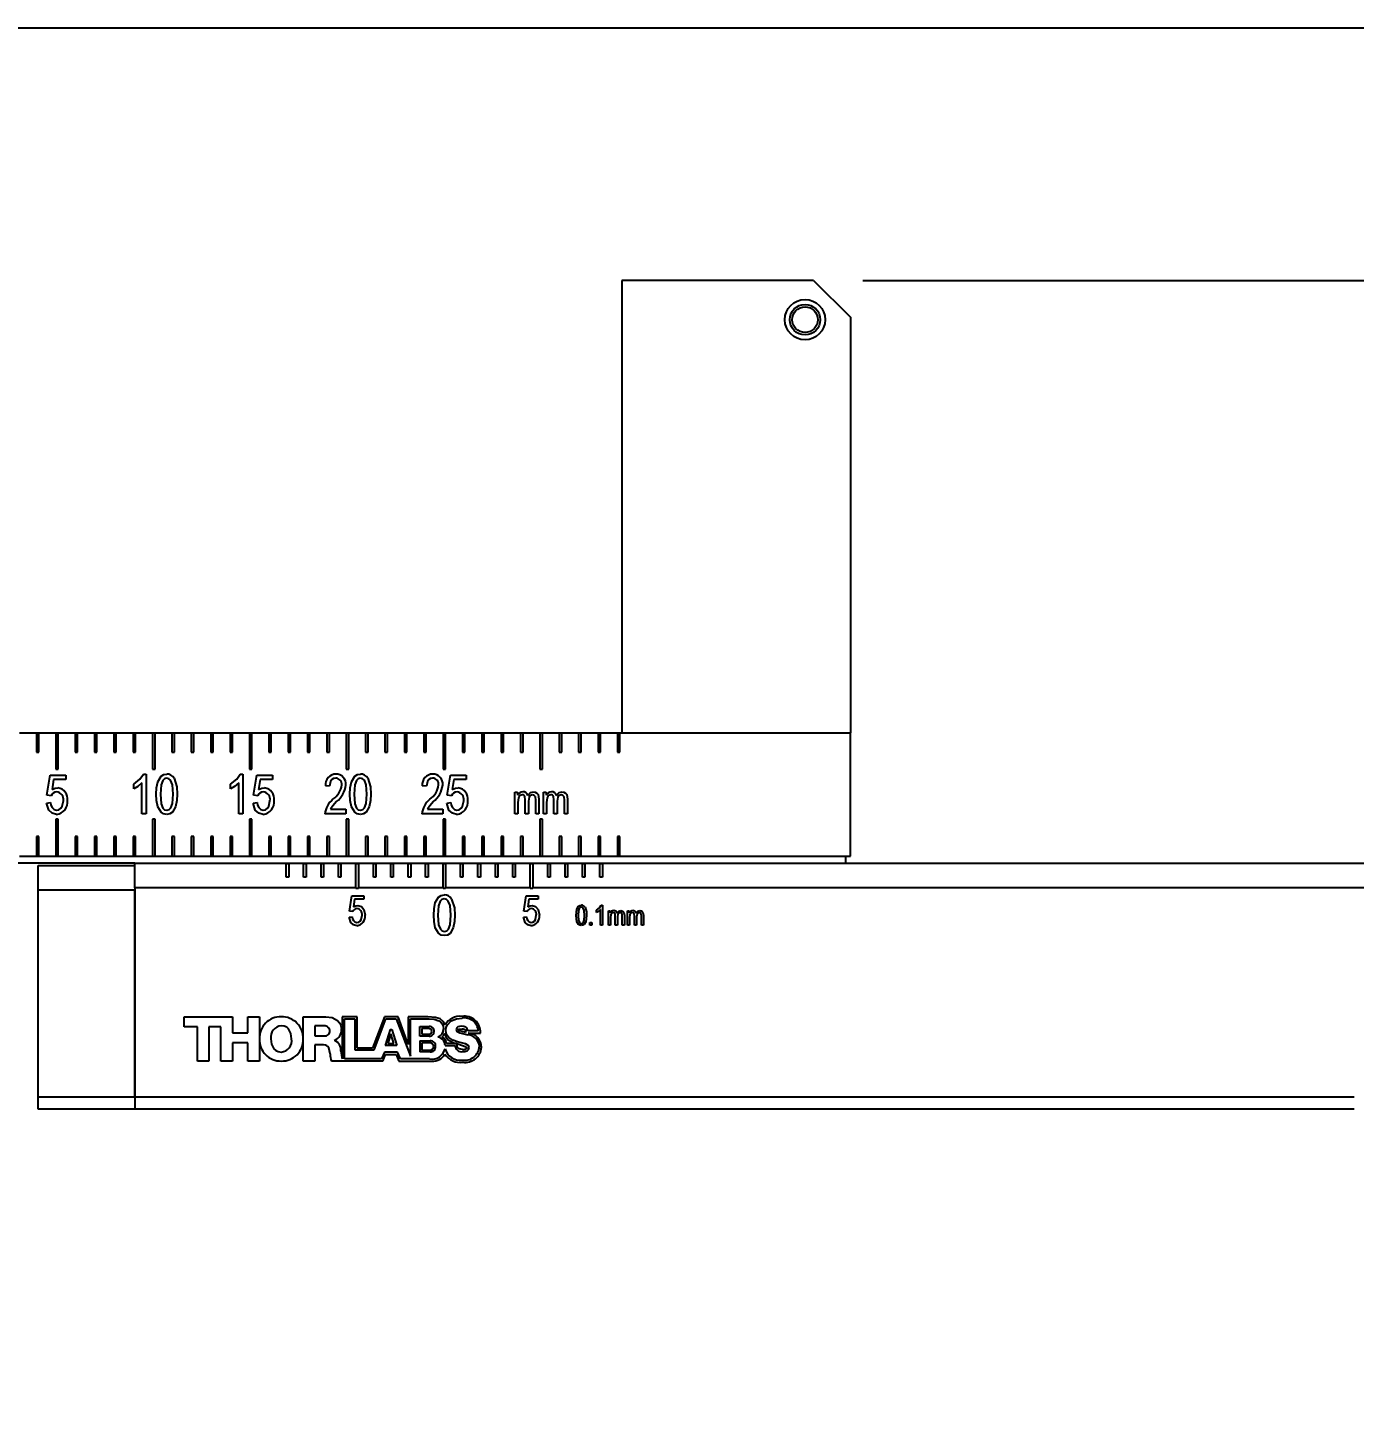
# Model space of a CAD drawing. Extents: x 0 to 278, y 1 to 215.
# Drawn here: x 164.21 to 198.44, y 178.62 to 214.65 of the extents above; entities that cross this region are included whole.
import ezdxf
from ezdxf.enums import TextEntityAlignment as Align

# ---------------------------------------------------------------- set-up
doc = ezdxf.new("R2010")
doc.units = 0
doc.layers.get('0').update_dxf_attribs({"linetype": 'CONTINUOUS'})
doc.dimstyles.new('SLDDIMSTYLE6', dxfattribs={"dimtxt": 2.116667, "dimasz": 3.175, "dimexe": 0, "dimexo": 0.0625, "dimgap": 0.529167, "dimtad": 0, "dimtih": 1, "dimtoh": 1, "dimlfac": 2, "dimrnd": 1e-09, "dimzin": 12, "dimsah": 1, "dimcen": 0.09, "dimazin": 3, "dimtfac": 1, "dimtofl": 0, "dimtmove": 0, "dimatfit": 3})
doc.dimstyles.new('SLDDIMSTYLE7', dxfattribs={"dimtxt": 2.116667, "dimasz": 3.175, "dimexe": 0, "dimexo": 0.0625, "dimgap": 0.529167, "dimtad": 0, "dimtih": 1, "dimtoh": 1, "dimlfac": 2, "dimrnd": 1e-09, "dimzin": 4, "dimsah": 1, "dimcen": 0.09, "dimazin": 3, "dimtfac": 1, "dimtofl": 0, "dimtmove": 0, "dimatfit": 3})

# ---------------------------------------------------------------- blocks, each defined once
blk = doc.blocks.new('_D_27')
at = {"color": 7, "linetype": 'CONTINUOUS'}
for p, q in [((185.762, 208.127), (226.332, 208.127)), ((224.554, 208.127), (224.554, 193.13)), ((220.676, 189.879), (220.032, 189.879)), ((220.032, 189.879), (220.032, 186.515)), ((228.433, 189.879), (229.077, 189.879)), ((229.077, 189.879), (229.077, 186.515)), ((220.032, 186.515), (220.676, 186.515)), ((229.077, 186.515), (228.433, 186.515)), ((224.554, 167.726), (224.554, 182.723)), ((176.863, 167.726), (226.332, 167.726))]:
    blk.add_line(p, q, dxfattribs=at)
for points in [[(224.554, 208.127), (224.046, 204.952), (225.062, 204.952)], [(224.554, 167.726), (225.062, 170.901), (224.046, 170.901)]]:
    blk.add_solid(points, dxfattribs=at)
at = {"color": 7, "linetype": 'CONTINUOUS', "width": 0.7}
for s, p in [('80.8mm', (219.172, 190.308, -3.367)), ('3.18in', (220.676, 186.515, -3.367)), ('NOMINAL', (217.924, 182.723, -3.367))]:
    blk.add_text(s, height=2.1167, dxfattribs=at).set_placement(p, align=Align.BOTTOM_LEFT)
blk = doc.blocks.new('_D_28')
at = {"color": 7, "linetype": 'CONTINUOUS'}
for p, q in [((139.471, 192.64), (139.471, 154.177)), ((174.958, 165.821), (174.958, 154.177)), ((153.335, 157.907), (152.692, 157.907)), ((152.692, 157.907), (152.692, 154.544)), ((161.093, 157.907), (161.736, 157.907)), ((161.736, 157.907), (161.736, 154.544)), ((139.471, 155.955), (150.155, 155.955)), ((174.958, 155.955), (164.273, 155.955)), ((152.692, 154.544), (153.335, 154.544)), ((161.736, 154.544), (161.093, 154.544))]:
    blk.add_line(p, q, dxfattribs=at)
for points in [[(139.471, 155.955), (142.646, 155.447), (142.646, 156.463)], [(174.958, 155.955), (171.783, 156.463), (171.783, 155.447)]]:
    blk.add_solid(points, dxfattribs=at)
at = {"color": 7, "linetype": 'CONTINUOUS', "width": 0.7}
for s, p in [('71.0mm', (151.832, 158.336, -3.367)), ('2.79in', (153.335, 154.544, -3.367)), ('NOMINAL', (150.584, 150.751, -3.367))]:
    blk.add_text(s, height=2.1167, dxfattribs=at).set_placement(p, align=Align.BOTTOM_LEFT)

msp = doc.modelspace()

# ---------------------------------------------------------------- linework, layer by layer
at = {"color": 7, "linetype": 'CONTINUOUS'}
for p, q in [((1.5794, 214.6454), (277.9892, 214.6454)), ((179.539, 208.1265), (179.539, 196.4425)), ((184.492, 208.1265), (179.539, 208.1265)), ((184.492, 208.1265), (185.4445, 207.174)), ((185.4445, 207.174), (185.4445, 196.4425)), ((163.9893, 196.4425), (164.4258, 196.4425)), ((164.4258, 196.4425), (164.4258, 195.9445)), ((164.4258, 196.4425), (164.4893, 196.4425)), ((164.4893, 195.9445), (164.4893, 196.4425)), ((164.4893, 196.4425), (164.9258, 196.4425)), ((164.9258, 196.4425), (164.9258, 195.5)), ((164.9258, 196.4425), (164.9893, 196.4425)), ((164.9893, 195.5), (164.9893, 196.4425)), ((164.9893, 196.4425), (165.4258, 196.4425)), ((165.4258, 196.4425), (165.4258, 195.9445)), ((165.4258, 196.4425), (165.4893, 196.4425)), ((165.4893, 195.9445), (165.4893, 196.4425)), ((165.4893, 196.4425), (165.9258, 196.4425)), ((165.9258, 196.4425), (165.9258, 195.9445)), ((165.9258, 196.4425), (165.9893, 196.4425)), ((165.9893, 195.9445), (165.9893, 196.4425)), ((165.9893, 196.4425), (166.4258, 196.4425)), ((166.4258, 196.4425), (166.4258, 195.9445)), ((166.4258, 196.4425), (166.4893, 196.4425)), ((166.4893, 195.9445), (166.4893, 196.4425)), ((166.4893, 196.4425), (166.9258, 196.4425)), ((166.9258, 196.4425), (166.9258, 195.9445)), ((166.9258, 196.4425), (166.9893, 196.4425)), ((166.9893, 195.9445), (166.9893, 196.4425)), ((166.9893, 196.4425), (167.4258, 196.4425)), ((167.4258, 196.4425), (167.4258, 195.5)), ((167.4258, 196.4425), (167.4893, 196.4425)), ((167.4893, 195.5), (167.4893, 196.4425)), ((167.4893, 196.4425), (167.9258, 196.4425)), ((167.9258, 196.4425), (167.9258, 195.9445)), ((167.9258, 196.4425), (167.9893, 196.4425)), ((167.9893, 195.9445), (167.9893, 196.4425)), ((167.9893, 196.4425), (168.4258, 196.4425)), ((168.4258, 196.4425), (168.4258, 195.9445)), ((168.4258, 196.4425), (168.4893, 196.4425)), ((168.4893, 195.9445), (168.4893, 196.4425)), ((168.4893, 196.4425), (168.9258, 196.4425)), ((168.9258, 196.4425), (168.9258, 195.9445)), ((168.9258, 196.4425), (168.9893, 196.4425)), ((168.9893, 195.9445), (168.9893, 196.4425)), ((168.9893, 196.4425), (169.4258, 196.4425)), ((169.4258, 196.4425), (169.4258, 195.9445)), ((169.4258, 196.4425), (169.4893, 196.4425)), ((169.4893, 195.9445), (169.4893, 196.4425)), ((169.4893, 196.4425), (169.9258, 196.4425)), ((169.9258, 196.4425), (169.9258, 195.5)), ((169.9258, 196.4425), (169.9893, 196.4425)), ((169.9893, 195.5), (169.9893, 196.4425)), ((169.9893, 196.4425), (170.4258, 196.4425)), ((170.4258, 196.4425), (170.4258, 195.9445)), ((170.4258, 196.4425), (170.4893, 196.4425)), ((170.4893, 195.9445), (170.4893, 196.4425)), ((170.4893, 196.4425), (170.9258, 196.4425)), ((170.9258, 196.4425), (170.9258, 195.9445)), ((170.9258, 196.4425), (170.9893, 196.4425)), ((170.9893, 195.9445), (170.9893, 196.4425)), ((170.9893, 196.4425), (171.4258, 196.4425)), ((171.4258, 196.4425), (171.4258, 195.9445)), ((171.4258, 196.4425), (171.4893, 196.4425)), ((171.4893, 195.9445), (171.4893, 196.4425)), ((171.4893, 196.4425), (171.9258, 196.4425)), ((171.9258, 196.4425), (171.9258, 195.9445)), ((171.9258, 196.4425), (171.9893, 196.4425)), ((171.9893, 195.9445), (171.9893, 196.4425)), ((171.9893, 196.4425), (172.4258, 196.4425)), ((172.4258, 196.4425), (172.4258, 195.5)), ((172.4258, 196.4425), (172.4893, 196.4425)), ((172.4893, 195.5), (172.4893, 196.4425)), ((172.4893, 196.4425), (172.9258, 196.4425)), ((172.9258, 196.4425), (172.9258, 195.9445)), ((172.9258, 196.4425), (172.9893, 196.4425)), ((172.9893, 195.9445), (172.9893, 196.4425)), ((172.9893, 196.4425), (173.4258, 196.4425)), ((173.4258, 196.4425), (173.4258, 195.9445)), ((173.4258, 196.4425), (173.4893, 196.4425)), ((173.4893, 195.9445), (173.4893, 196.4425)), ((173.4893, 196.4425), (173.9258, 196.4425)), ((173.9258, 196.4425), (173.9258, 195.9445)), ((173.9258, 196.4425), (173.9893, 196.4425)), ((173.9893, 195.9445), (173.9893, 196.4425)), ((173.9893, 196.4425), (174.4258, 196.4425)), ((174.4258, 196.4425), (174.4258, 195.9445)), ((174.4258, 196.4425), (174.4893, 196.4425)), ((174.4893, 195.9445), (174.4893, 196.4425)), ((174.4893, 196.4425), (174.9258, 196.4425)), ((174.9258, 196.4425), (174.9258, 195.5)), ((174.9258, 196.4425), (174.9893, 196.4425)), ((174.9893, 195.5), (174.9893, 196.4425)), ((174.9893, 196.4425), (175.4258, 196.4425)), ((175.4258, 196.4425), (175.4258, 195.9445)), ((175.4258, 196.4425), (175.4893, 196.4425)), ((175.4893, 195.9445), (175.4893, 196.4425)), ((175.4893, 196.4425), (175.9258, 196.4425)), ((175.9258, 196.4425), (175.9258, 195.9445)), ((175.9258, 196.4425), (175.9893, 196.4425)), ((175.9893, 195.9445), (175.9893, 196.4425)), ((175.9893, 196.4425), (176.4258, 196.4425)), ((176.4258, 196.4425), (176.4258, 195.9445)), ((176.4258, 196.4425), (176.4893, 196.4425)), ((176.4893, 195.9445), (176.4893, 196.4425)), ((176.4893, 196.4425), (176.9258, 196.4425)), ((176.9258, 196.4425), (176.9258, 195.9445)), ((176.9258, 196.4425), (176.9893, 196.4425)), ((176.9893, 195.9445), (176.9893, 196.4425)), ((176.9893, 196.4425), (177.4258, 196.4425)), ((177.4258, 196.4425), (177.4258, 195.5)), ((177.4258, 196.4425), (177.4893, 196.4425)), ((177.4893, 195.5), (177.4893, 196.4425)), ((177.4893, 196.4425), (177.9258, 196.4425)), ((177.9258, 196.4425), (177.9258, 195.9445)), ((177.9258, 196.4425), (177.9893, 196.4425)), ((177.9893, 195.9445), (177.9893, 196.4425)), ((177.9893, 196.4425), (178.4258, 196.4425)), ((178.4258, 196.4425), (178.4258, 195.9445)), ((178.4258, 196.4425), (178.4893, 196.4425)), ((178.4893, 195.9445), (178.4893, 196.4425)), ((178.4893, 196.4425), (178.9258, 196.4425)), ((178.9258, 196.4425), (178.9258, 195.9445)), ((178.9258, 196.4425), (178.9893, 196.4425)), ((178.9893, 195.9445), (178.9893, 196.4425)), ((178.9893, 196.4425), (179.4258, 196.4425)), ((179.4258, 196.4425), (179.4258, 195.9445)), ((179.4258, 196.4425), (179.4893, 196.4425)), ((179.4893, 195.9445), (179.4893, 196.4425)), ((179.4893, 196.4425), (185.4445, 196.4425)), ((179.539, 196.4425), (185.4445, 196.4425)), ((185.4445, 193.2575), (185.4445, 196.4425)), ((164.4258, 195.9445), (164.4893, 195.9445)), ((165.4258, 195.9445), (165.4893, 195.9445)), ((165.9258, 195.9445), (165.9893, 195.9445)), ((166.4258, 195.9445), (166.4893, 195.9445)), ((166.9258, 195.9445), (166.9893, 195.9445)), ((167.9258, 195.9445), (167.9893, 195.9445)), ((168.4258, 195.9445), (168.4893, 195.9445)), ((168.9258, 195.9445), (168.9893, 195.9445)), ((169.4258, 195.9445), (169.4893, 195.9445)), ((170.4258, 195.9445), (170.4893, 195.9445)), ((170.9258, 195.9445), (170.9893, 195.9445)), ((171.4258, 195.9445), (171.4893, 195.9445)), ((171.9258, 195.9445), (171.9893, 195.9445)), ((172.9258, 195.9445), (172.9893, 195.9445)), ((173.4258, 195.9445), (173.4893, 195.9445)), ((173.9258, 195.9445), (173.9893, 195.9445)), ((174.4258, 195.9445), (174.4893, 195.9445)), ((175.4258, 195.9445), (175.4893, 195.9445)), ((175.9258, 195.9445), (175.9893, 195.9445)), ((176.4258, 195.9445), (176.4893, 195.9445)), ((176.9258, 195.9445), (176.9893, 195.9445)), ((177.9258, 195.9445), (177.9893, 195.9445)), ((178.4258, 195.9445), (178.4893, 195.9445)), ((178.9258, 195.9445), (178.9893, 195.9445)), ((179.4258, 195.9445), (179.4893, 195.9445)), ((164.7002, 194.8319), (164.7794, 195.3525)), ((164.7794, 195.3525), (165.1885, 195.3525)), ((164.9258, 195.5), (164.9893, 195.5)), ((165.1885, 195.3525), (165.1885, 195.2338)), ((167.1895, 195.3789), (167.258, 195.3789)), ((167.258, 195.3789), (167.258, 194.3497)), ((167.4258, 195.5), (167.4893, 195.5)), ((169.6895, 195.3789), (169.758, 195.3789)), ((169.758, 195.3789), (169.758, 194.3497)), ((169.9258, 195.5), (169.9893, 195.5)), ((170.0351, 194.8319), (170.1142, 195.3525)), ((170.1142, 195.3525), (170.5233, 195.3525)), ((170.5233, 195.3525), (170.5233, 195.2338)), ((172.4258, 195.5), (172.4893, 195.5)), ((174.9258, 195.5), (174.9893, 195.5)), ((175.0351, 194.8319), (175.1142, 195.3525)), ((175.1142, 195.3525), (175.5233, 195.3525)), ((175.5233, 195.3525), (175.5233, 195.2338)), ((177.4258, 195.5), (177.4893, 195.5)), ((164.8679, 195.2338), (164.8297, 194.9828)), ((165.1885, 195.2338), (164.8679, 195.2338)), ((166.9413, 194.9962), (166.9413, 195.115)), ((167.1524, 194.3497), (167.1524, 195.1546)), ((169.4413, 194.9962), (169.4413, 195.115)), ((169.6524, 194.3497), (169.6524, 195.1546)), ((170.2027, 195.2338), (170.1645, 194.9828)), ((170.5233, 195.2338), (170.2027, 195.2338)), ((171.9941, 195.0622), (171.8885, 195.0754)), ((174.4941, 195.0622), (174.3885, 195.0754)), ((175.2027, 195.2338), (175.1645, 194.9828)), ((175.5233, 195.2338), (175.2027, 195.2338)), ((176.7771, 194.9101), (176.8472, 194.9101)), ((176.7771, 194.3497), (176.7771, 194.9101)), ((176.8472, 194.9101), (176.8472, 194.8311)), ((177.5176, 194.9101), (177.5876, 194.9101)), ((177.5176, 194.3497), (177.5176, 194.9101)), ((177.5876, 194.9101), (177.5876, 194.8311)), ((164.6871, 194.6268), (164.7926, 194.64)), ((164.8058, 194.8169), (164.7002, 194.8319)), ((170.0219, 194.6268), (170.1274, 194.64)), ((170.1406, 194.8169), (170.0351, 194.8319)), ((175.0219, 194.6268), (175.1274, 194.64)), ((175.1406, 194.8169), (175.0351, 194.8319)), ((176.8572, 194.6402), (176.8572, 194.3497)), ((177.0473, 194.3497), (177.0473, 194.7135)), ((177.1273, 194.6751), (177.1273, 194.3497)), ((177.3175, 194.3497), (177.3175, 194.7024)), ((177.3975, 194.7326), (177.3975, 194.3497)), ((177.5976, 194.6402), (177.5976, 194.3497)), ((177.7878, 194.3497), (177.7878, 194.7135)), ((177.8678, 194.6751), (177.8678, 194.3497)), ((178.0579, 194.3497), (178.0579, 194.7024)), ((178.138, 194.7326), (178.138, 194.3497)), ((164.9893, 194.21), (164.9258, 194.21)), ((164.9258, 194.21), (164.9258, 193.2575)), ((164.9893, 193.2575), (164.9893, 194.21)), ((167.258, 194.3497), (167.1524, 194.3497)), ((167.4893, 194.21), (167.4258, 194.21)), ((167.4258, 194.21), (167.4258, 193.2575)), ((167.4893, 193.2575), (167.4893, 194.21)), ((169.758, 194.3497), (169.6524, 194.3497)), ((169.9893, 194.21), (169.9258, 194.21)), ((169.9258, 194.21), (169.9258, 193.2575)), ((169.9893, 193.2575), (169.9893, 194.21)), ((172.4163, 194.3497), (171.8753, 194.3497)), ((172.0205, 194.4685), (172.4163, 194.4685)), ((172.4163, 194.4685), (172.4163, 194.3497)), ((172.4893, 194.21), (172.4258, 194.21)), ((172.4258, 194.21), (172.4258, 193.2575)), ((172.4893, 193.2575), (172.4893, 194.21)), ((174.9163, 194.3497), (174.3753, 194.3497)), ((174.5205, 194.4685), (174.9163, 194.4685)), ((174.9163, 194.4685), (174.9163, 194.3497)), ((174.9893, 194.21), (174.9258, 194.21)), ((174.9258, 194.21), (174.9258, 193.2575)), ((174.9893, 193.2575), (174.9893, 194.21)), ((176.8572, 194.3497), (176.7771, 194.3497)), ((177.1273, 194.3497), (177.0473, 194.3497)), ((177.3975, 194.3497), (177.3175, 194.3497)), ((177.4893, 194.21), (177.4258, 194.21)), ((177.4258, 194.21), (177.4258, 193.2575)), ((177.4893, 193.2575), (177.4893, 194.21)), ((177.5976, 194.3497), (177.5176, 194.3497)), ((177.8678, 194.3497), (177.7878, 194.3497)), ((178.138, 194.3497), (178.0579, 194.3497)), ((164.4893, 193.7655), (164.4258, 193.7655)), ((164.4258, 193.7655), (164.4258, 193.2575)), ((164.4893, 193.2575), (164.4893, 193.7655)), ((165.4893, 193.7655), (165.4258, 193.7655)), ((165.4258, 193.7655), (165.4258, 193.2575)), ((165.4893, 193.2575), (165.4893, 193.7655)), ((165.9893, 193.7655), (165.9258, 193.7655)), ((165.9258, 193.7655), (165.9258, 193.2575)), ((165.9893, 193.2575), (165.9893, 193.7655)), ((166.4893, 193.7655), (166.4258, 193.7655)), ((166.4258, 193.7655), (166.4258, 193.2575)), ((166.4893, 193.2575), (166.4893, 193.7655)), ((166.9893, 193.7655), (166.9258, 193.7655)), ((166.9258, 193.7655), (166.9258, 193.2575)), ((166.9893, 193.2575), (166.9893, 193.7655)), ((167.9893, 193.7655), (167.9258, 193.7655)), ((167.9258, 193.7655), (167.9258, 193.2575)), ((167.9893, 193.2575), (167.9893, 193.7655)), ((168.4893, 193.7655), (168.4258, 193.7655)), ((168.4258, 193.7655), (168.4258, 193.2575)), ((168.4893, 193.2575), (168.4893, 193.7655)), ((168.9893, 193.7655), (168.9258, 193.7655)), ((168.9258, 193.7655), (168.9258, 193.2575)), ((168.9893, 193.2575), (168.9893, 193.7655)), ((169.4893, 193.7655), (169.4258, 193.7655)), ((169.4258, 193.7655), (169.4258, 193.2575)), ((169.4893, 193.2575), (169.4893, 193.7655)), ((170.4893, 193.7655), (170.4258, 193.7655)), ((170.4258, 193.7655), (170.4258, 193.2575)), ((170.4893, 193.2575), (170.4893, 193.7655)), ((170.9893, 193.7655), (170.9258, 193.7655)), ((170.9258, 193.7655), (170.9258, 193.2575)), ((170.9893, 193.2575), (170.9893, 193.7655)), ((171.4893, 193.7655), (171.4258, 193.7655)), ((171.4258, 193.7655), (171.4258, 193.2575)), ((171.4893, 193.2575), (171.4893, 193.7655)), ((171.9893, 193.7655), (171.9258, 193.7655)), ((171.9258, 193.7655), (171.9258, 193.2575)), ((171.9893, 193.2575), (171.9893, 193.7655)), ((172.9893, 193.7655), (172.9258, 193.7655)), ((172.9258, 193.7655), (172.9258, 193.2575)), ((172.9893, 193.2575), (172.9893, 193.7655)), ((173.4893, 193.7655), (173.4258, 193.7655)), ((173.4258, 193.7655), (173.4258, 193.2575)), ((173.4893, 193.2575), (173.4893, 193.7655)), ((173.9893, 193.7655), (173.9258, 193.7655)), ((173.9258, 193.7655), (173.9258, 193.2575)), ((173.9893, 193.2575), (173.9893, 193.7655)), ((174.4893, 193.7655), (174.4258, 193.7655)), ((174.4258, 193.7655), (174.4258, 193.2575)), ((174.4893, 193.2575), (174.4893, 193.7655)), ((175.4893, 193.7655), (175.4258, 193.7655)), ((175.4258, 193.7655), (175.4258, 193.2575)), ((175.4893, 193.2575), (175.4893, 193.7655)), ((175.9893, 193.7655), (175.9258, 193.7655)), ((175.9258, 193.7655), (175.9258, 193.2575)), ((175.9893, 193.2575), (175.9893, 193.7655)), ((176.4893, 193.7655), (176.4258, 193.7655)), ((176.4258, 193.7655), (176.4258, 193.2575)), ((176.4893, 193.2575), (176.4893, 193.7655)), ((176.9893, 193.7655), (176.9258, 193.7655)), ((176.9258, 193.7655), (176.9258, 193.2575)), ((176.9893, 193.2575), (176.9893, 193.7655)), ((177.9893, 193.7655), (177.9258, 193.7655)), ((177.9258, 193.7655), (177.9258, 193.2575)), ((177.9893, 193.2575), (177.9893, 193.7655)), ((178.4893, 193.7655), (178.4258, 193.7655)), ((178.4258, 193.7655), (178.4258, 193.2575)), ((178.4893, 193.2575), (178.4893, 193.7655)), ((178.9893, 193.7655), (178.9258, 193.7655)), ((178.9258, 193.7655), (178.9258, 193.2575)), ((178.9893, 193.2575), (178.9893, 193.7655)), ((179.4893, 193.7655), (179.4258, 193.7655)), ((179.4258, 193.7655), (179.4258, 193.2575)), ((179.4893, 193.2575), (179.4893, 193.7655)), ((163.9893, 193.2575), (164.4258, 193.2575)), ((164.4258, 193.2575), (164.4893, 193.2575)), ((164.4893, 193.2575), (164.9258, 193.2575)), ((164.9258, 193.2575), (164.9893, 193.2575)), ((164.9893, 193.2575), (165.4258, 193.2575)), ((165.4258, 193.2575), (165.4893, 193.2575)), ((165.4893, 193.2575), (165.9258, 193.2575)), ((165.9258, 193.2575), (165.9893, 193.2575)), ((165.9893, 193.2575), (166.4258, 193.2575)), ((166.4258, 193.2575), (166.4893, 193.2575)), ((166.4893, 193.2575), (166.9258, 193.2575)), ((166.9258, 193.2575), (166.9893, 193.2575)), ((166.9893, 193.2575), (167.4258, 193.2575)), ((167.4258, 193.2575), (167.4893, 193.2575)), ((167.4893, 193.2575), (167.9258, 193.2575)), ((167.9258, 193.2575), (167.9893, 193.2575)), ((167.9893, 193.2575), (168.4258, 193.2575)), ((168.4258, 193.2575), (168.4893, 193.2575)), ((168.4893, 193.2575), (168.9258, 193.2575)), ((168.9258, 193.2575), (168.9893, 193.2575)), ((168.9893, 193.2575), (169.4258, 193.2575)), ((169.4258, 193.2575), (169.4893, 193.2575)), ((169.4893, 193.2575), (169.9258, 193.2575)), ((169.9258, 193.2575), (169.9893, 193.2575)), ((169.9893, 193.2575), (170.4258, 193.2575)), ((170.4258, 193.2575), (170.4893, 193.2575)), ((170.4893, 193.2575), (170.9258, 193.2575)), ((170.9258, 193.2575), (170.9893, 193.2575)), ((170.9893, 193.2575), (171.4258, 193.2575)), ((171.4258, 193.2575), (171.4893, 193.2575)), ((171.4893, 193.2575), (171.9258, 193.2575)), ((171.9258, 193.2575), (171.9893, 193.2575)), ((171.9893, 193.2575), (172.4258, 193.2575)), ((172.4258, 193.2575), (172.4893, 193.2575)), ((172.4893, 193.2575), (172.9258, 193.2575)), ((172.9258, 193.2575), (172.9893, 193.2575)), ((172.9893, 193.2575), (173.4258, 193.2575)), ((173.4258, 193.2575), (173.4893, 193.2575)), ((173.4893, 193.2575), (173.9258, 193.2575)), ((173.9258, 193.2575), (173.9893, 193.2575)), ((173.9893, 193.2575), (174.4258, 193.2575)), ((174.4258, 193.2575), (174.4893, 193.2575)), ((174.4893, 193.2575), (174.9258, 193.2575)), ((174.9258, 193.2575), (174.9893, 193.2575)), ((174.9893, 193.2575), (175.4258, 193.2575)), ((175.4258, 193.2575), (175.4893, 193.2575)), ((175.4893, 193.2575), (175.9258, 193.2575)), ((175.9258, 193.2575), (175.9893, 193.2575)), ((175.9893, 193.2575), (176.4258, 193.2575)), ((176.4258, 193.2575), (176.4893, 193.2575)), ((176.4893, 193.2575), (176.9258, 193.2575)), ((176.9258, 193.2575), (176.9893, 193.2575)), ((176.9893, 193.2575), (177.4258, 193.2575)), ((177.4258, 193.2575), (177.4893, 193.2575)), ((177.4893, 193.2575), (177.9258, 193.2575)), ((177.9258, 193.2575), (177.9893, 193.2575)), ((177.9893, 193.2575), (178.4258, 193.2575)), ((178.4258, 193.2575), (178.4893, 193.2575)), ((178.4893, 193.2575), (178.9258, 193.2575)), ((178.9258, 193.2575), (178.9893, 193.2575)), ((178.9893, 193.2575), (179.4258, 193.2575)), ((179.4258, 193.2575), (179.4893, 193.2575)), ((179.4893, 193.2575), (185.4445, 193.2575)), ((185.3175, 193.2575), (185.3175, 193.078)), ((166.9705, 193.078), (139.8515, 193.078)), ((164.4705, 193.0145), (166.9705, 193.0145)), ((164.4705, 192.3795), (164.4705, 193.0145)), ((166.9705, 192.443), (166.9705, 193.078)), ((166.9705, 193.078), (170.8758, 193.078)), ((170.8758, 192.7188), (170.8758, 193.078)), ((170.8758, 193.078), (170.9393, 193.078)), ((170.8758, 193.069), (170.9393, 193.069)), ((170.9393, 193.078), (170.9393, 192.7188)), ((170.9393, 193.078), (171.3258, 193.078)), ((171.3258, 192.7188), (171.3258, 193.078)), ((171.3258, 193.078), (171.3893, 193.078)), ((171.3258, 193.069), (171.3893, 193.069)), ((171.3893, 193.078), (171.3893, 192.7188)), ((171.3893, 193.078), (171.7758, 193.078)), ((171.7758, 192.7188), (171.7758, 193.078)), ((171.7758, 193.078), (171.8393, 193.078)), ((171.7758, 193.069), (171.8393, 193.069)), ((171.8393, 193.078), (171.8393, 192.7188)), ((171.8393, 193.078), (172.2258, 193.078)), ((172.2258, 192.7188), (172.2258, 193.078)), ((172.2258, 193.078), (172.2893, 193.078)), ((172.2258, 193.069), (172.2893, 193.069)), ((172.2893, 193.078), (172.2893, 192.7188)), ((172.2893, 193.078), (172.6758, 193.078)), ((172.6758, 192.443), (172.6758, 193.078)), ((172.6758, 193.078), (172.7393, 193.078)), ((172.6758, 193.069), (172.7393, 193.069)), ((172.7393, 193.078), (172.7393, 192.443)), ((172.7393, 193.078), (173.1258, 193.078)), ((173.1258, 192.7188), (173.1258, 193.078)), ((173.1258, 193.078), (173.1893, 193.078)), ((173.1258, 193.069), (173.1893, 193.069)), ((173.1893, 193.078), (173.1893, 192.7188)), ((173.1893, 193.078), (173.5758, 193.078)), ((173.5758, 192.7188), (173.5758, 193.078)), ((173.5758, 193.078), (173.6393, 193.078)), ((173.5758, 193.069), (173.6393, 193.069)), ((173.6393, 193.078), (173.6393, 192.7188)), ((173.6393, 193.078), (174.0258, 193.078)), ((174.0258, 192.7188), (174.0258, 193.078)), ((174.0258, 193.078), (174.0893, 193.078)), ((174.0258, 193.069), (174.0893, 193.069)), ((174.0893, 193.078), (174.0893, 192.7188)), ((174.0893, 193.078), (174.4758, 193.078)), ((174.4758, 192.7188), (174.4758, 193.078)), ((174.4758, 193.078), (174.5393, 193.078)), ((174.4758, 193.069), (174.5393, 193.069)), ((174.5393, 193.078), (174.5393, 192.7188)), ((174.5393, 193.078), (174.9258, 193.078)), ((174.9258, 192.443), (174.9258, 193.078)), ((174.9258, 193.078), (174.9893, 193.078)), ((174.9258, 193.069), (174.9893, 193.069)), ((174.9893, 193.078), (174.9893, 192.443)), ((174.9893, 193.078), (175.3758, 193.078)), ((175.3758, 192.7188), (175.3758, 193.078)), ((175.3758, 193.078), (175.4393, 193.078)), ((175.3758, 193.069), (175.4393, 193.069)), ((175.4393, 193.078), (175.4393, 192.7188)), ((175.4393, 193.078), (175.8258, 193.078)), ((175.8258, 192.7188), (175.8258, 193.078)), ((175.8258, 193.078), (175.8893, 193.078)), ((175.8258, 193.069), (175.8893, 193.069)), ((175.8893, 193.078), (175.8893, 192.7188)), ((175.8893, 193.078), (176.2758, 193.078)), ((176.2758, 192.7188), (176.2758, 193.078)), ((176.2758, 193.078), (176.3393, 193.078)), ((176.2758, 193.069), (176.3393, 193.069)), ((176.3393, 193.078), (176.3393, 192.7188)), ((176.3393, 193.078), (176.7258, 193.078)), ((176.7258, 192.7188), (176.7258, 193.078)), ((176.7258, 193.078), (176.7893, 193.078)), ((176.7258, 193.069), (176.7893, 193.069)), ((176.7893, 193.078), (176.7893, 192.7188)), ((176.7893, 193.078), (177.1758, 193.078)), ((177.1758, 192.443), (177.1758, 193.078)), ((177.1758, 193.078), (177.2393, 193.078)), ((177.1758, 193.069), (177.2393, 193.069)), ((177.2393, 193.078), (177.2393, 192.443)), ((177.2393, 193.078), (177.6258, 193.078)), ((177.6258, 192.7188), (177.6258, 193.078)), ((177.6258, 193.078), (177.6893, 193.078)), ((177.6258, 193.069), (177.6893, 193.069)), ((177.6893, 193.078), (177.6893, 192.7188)), ((177.6893, 193.078), (178.0758, 193.078)), ((178.0758, 192.7188), (178.0758, 193.078)), ((178.0758, 193.078), (178.1393, 193.078)), ((178.0758, 193.069), (178.1393, 193.069)), ((178.1393, 193.078), (178.1393, 192.7188)), ((178.1393, 193.078), (178.5258, 193.078)), ((178.5258, 192.7188), (178.5258, 193.078)), ((178.5258, 193.078), (178.5893, 193.078)), ((178.5258, 193.069), (178.5893, 193.069)), ((178.5893, 193.078), (178.5893, 192.7188)), ((178.5893, 193.078), (178.9758, 193.078)), ((178.9758, 192.7188), (178.9758, 193.078)), ((178.9758, 193.078), (179.0393, 193.078)), ((178.9758, 193.069), (179.0393, 193.069)), ((179.0393, 193.078), (179.0393, 192.7188)), ((179.0393, 193.078), (207.9445, 193.078)), ((172.6758, 192.443), (166.9705, 192.443)), ((166.9705, 192.443), (166.9705, 187.0455)), ((170.9393, 192.7188), (170.8758, 192.7188)), ((171.3893, 192.7188), (171.3258, 192.7188)), ((171.8393, 192.7188), (171.7758, 192.7188)), ((172.2893, 192.7188), (172.2258, 192.7188)), ((172.6758, 192.443), (172.6758, 192.425)), ((172.7393, 192.425), (172.6758, 192.425)), ((172.7393, 192.425), (172.7393, 192.443)), ((174.9258, 192.443), (172.7393, 192.443)), ((173.1893, 192.7188), (173.1258, 192.7188)), ((173.6393, 192.7188), (173.5758, 192.7188)), ((174.0893, 192.7188), (174.0258, 192.7188)), ((174.5393, 192.7188), (174.4758, 192.7188)), ((174.9258, 192.443), (174.9258, 192.425)), ((174.9893, 192.425), (174.9258, 192.425)), ((174.9893, 192.425), (174.9893, 192.443)), ((177.1758, 192.443), (174.9893, 192.443)), ((175.4393, 192.7188), (175.3758, 192.7188)), ((175.8893, 192.7188), (175.8258, 192.7188)), ((176.3393, 192.7188), (176.2758, 192.7188)), ((176.7893, 192.7188), (176.7258, 192.7188)), ((177.1758, 192.443), (177.1758, 192.425)), ((177.2393, 192.425), (177.1758, 192.425)), ((177.2393, 192.425), (177.2393, 192.443)), ((207.9445, 192.443), (177.2393, 192.443)), ((177.6893, 192.7188), (177.6258, 192.7188)), ((178.1393, 192.7188), (178.0758, 192.7188)), ((178.5893, 192.7188), (178.5258, 192.7188)), ((179.0393, 192.7188), (178.9758, 192.7188)), ((164.4705, 187.0455), (164.4705, 192.3795)), ((166.9705, 192.3795), (164.4705, 192.3795)), ((166.9705, 187.0455), (166.9705, 192.3795)), ((172.5124, 191.8382), (172.5725, 192.233)), ((172.5725, 192.233), (172.8827, 192.233)), ((172.6395, 192.143), (172.6106, 191.9527)), ((172.8827, 192.143), (172.6395, 192.143)), ((172.8827, 192.233), (172.8827, 192.143)), ((177.0124, 191.8382), (177.0725, 192.233)), ((177.0725, 192.233), (177.3827, 192.233)), ((177.1395, 192.143), (177.1106, 191.9527)), ((177.3827, 192.143), (177.1395, 192.143)), ((177.3827, 192.233), (177.3827, 192.143)), ((172.5024, 191.6827), (172.5825, 191.6927)), ((172.5925, 191.8268), (172.5124, 191.8382)), ((177.0024, 191.6827), (177.0825, 191.6927)), ((177.0925, 191.8268), (177.0124, 191.8382)), ((178.8854, 191.7994), (178.8854, 191.8595)), ((178.9921, 191.4725), (178.9921, 191.8795)), ((179.0109, 191.9929), (179.0455, 191.9929)), ((179.0455, 191.9929), (179.0455, 191.4725)), ((179.1923, 191.8461), (179.239, 191.8461)), ((179.1923, 191.4725), (179.1923, 191.8461)), ((179.239, 191.8461), (179.239, 191.7935)), ((179.2456, 191.6662), (179.2456, 191.4725)), ((179.3724, 191.4725), (179.3724, 191.7151)), ((179.4258, 191.6895), (179.4258, 191.4725)), ((179.5525, 191.4725), (179.5525, 191.7077)), ((179.6059, 191.7278), (179.6059, 191.4725)), ((179.6859, 191.8461), (179.7326, 191.8461)), ((179.6859, 191.4725), (179.6859, 191.8461)), ((179.7326, 191.8461), (179.7326, 191.7935)), ((179.7393, 191.6662), (179.7393, 191.4725)), ((179.866, 191.4725), (179.866, 191.7151)), ((179.9194, 191.6895), (179.9194, 191.4725)), ((180.0462, 191.4725), (180.0462, 191.7077)), ((180.0995, 191.7278), (180.0995, 191.4725)), ((178.712, 191.5459), (178.7653, 191.5459)), ((178.712, 191.4725), (178.712, 191.5459)), ((178.7653, 191.4725), (178.712, 191.4725)), ((178.7653, 191.5459), (178.7653, 191.4725)), ((179.0455, 191.4725), (178.9921, 191.4725)), ((179.2456, 191.4725), (179.1923, 191.4725)), ((179.4258, 191.4725), (179.3724, 191.4725)), ((179.6059, 191.4725), (179.5525, 191.4725)), ((179.7393, 191.4725), (179.6859, 191.4725)), ((179.9194, 191.4725), (179.866, 191.4725)), ((180.0995, 191.4725), (180.0462, 191.4725)), ((168.2405, 189.11), (169.4909, 189.11)), ((168.2405, 188.8539), (168.2405, 189.11)), ((168.5829, 188.8539), (168.2405, 188.8539)), ((168.5829, 187.967), (168.5829, 188.8539)), ((168.8819, 188.8539), (168.8819, 187.967)), ((169.192, 188.8539), (168.8819, 188.8539)), ((169.192, 187.967), (169.192, 188.8539)), ((169.4909, 189.11), (169.4909, 188.6938)), ((169.8847, 189.11), (170.1837, 189.11)), ((169.8847, 188.6938), (169.8847, 189.11)), ((170.1837, 189.11), (170.1837, 187.967)), ((171.3149, 189.11), (171.8999, 189.11)), ((171.3149, 187.967), (171.3149, 189.11)), ((171.6138, 188.8726), (171.6138, 188.6149)), ((171.8517, 188.8726), (171.6138, 188.8726)), ((172.3193, 189.11), (172.3186, 188.0204)), ((172.7077, 189.11), (172.3193, 189.11)), ((172.3795, 188.0218), (172.3795, 189.0534)), ((172.3795, 189.0534), (172.6486, 189.0534)), ((172.6486, 189.0534), (172.6486, 188.2552)), ((172.7077, 188.2956), (172.7077, 189.11)), ((173.4114, 189.11), (173.104, 188.2956)), ((173.1436, 188.2552), (173.4439, 189.0534)), ((173.7644, 189.11), (173.4114, 189.11)), ((173.4439, 189.0534), (173.7173, 189.0534)), ((173.7173, 189.0534), (174.0817, 188.0917)), ((174.0282, 188.3981), (173.7644, 189.11)), ((174.5328, 189.11), (174.0282, 189.11)), ((174.0282, 189.11), (174.0282, 188.3981)), ((174.0817, 188.0917), (174.0817, 189.0534)), ((174.0817, 189.0534), (174.5648, 189.0534)), ((174.3269, 188.8588), (174.5664, 188.8588)), ((174.3269, 188.609), (174.3269, 188.8588)), ((174.3793, 188.804), (174.3793, 188.6598)), ((174.5465, 188.804), (174.3793, 188.804)), ((169.4909, 188.6938), (169.8847, 188.6938)), ((169.4909, 188.4377), (169.4909, 187.967)), ((169.8847, 188.4377), (169.4909, 188.4377)), ((169.8847, 187.967), (169.8847, 188.4377)), ((171.6138, 188.6149), (171.8646, 188.6149)), ((172.1217, 188.5017), (172.1217, 188.4985)), ((173.5617, 188.7816), (173.4268, 188.3687)), ((173.5799, 188.6728), (173.4992, 188.4238)), ((173.4992, 188.4238), (173.6579, 188.4238)), ((173.5617, 188.7816), (173.6037, 188.7816)), ((173.6579, 188.4238), (173.5799, 188.6728)), ((173.6037, 188.7816), (173.7341, 188.3687)), ((174.5664, 188.609), (174.3269, 188.609)), ((174.3269, 188.4895), (174.5929, 188.4895)), ((174.3269, 188.4895), (174.3269, 188.2016)), ((174.3779, 188.4359), (174.3779, 188.2506)), ((174.5777, 188.4359), (174.3779, 188.4359)), ((174.3793, 188.6598), (174.5465, 188.6598)), ((175.8319, 188.7436), (175.5629, 188.7436)), ((175.5748, 188.687), (175.8896, 188.6881)), ((171.6138, 188.3832), (171.6138, 187.967)), ((171.8405, 188.3832), (171.6138, 188.3832)), ((172.6486, 188.2552), (173.1436, 188.2552)), ((173.104, 188.2956), (172.7077, 188.2956)), ((173.4124, 188.1958), (173.334, 188.0218)), ((173.3733, 187.967), (173.4412, 188.1355)), ((173.746, 188.1958), (173.4124, 188.1958)), ((173.7341, 188.3687), (173.4268, 188.3687)), ((173.4412, 188.1355), (173.7184, 188.1355)), ((173.7184, 188.1355), (173.7836, 187.967)), ((173.8229, 188.0204), (173.746, 188.1958)), ((174.5929, 188.2016), (174.3269, 188.2016)), ((174.3779, 188.2506), (174.5777, 188.2506)), ((174.9787, 188.3704), (175.2359, 188.3704)), ((175.274, 188.4183), (175.0138, 188.4183)), ((168.8819, 187.967), (168.5829, 187.967)), ((169.4909, 187.967), (169.192, 187.967)), ((170.1837, 187.967), (169.8847, 187.967)), ((171.6138, 187.967), (171.3149, 187.967)), ((173.3733, 187.967), (172.0414, 187.967)), ((173.334, 188.0218), (172.3795, 188.0218)), ((173.7836, 187.967), (174.6371, 187.967)), ((174.5779, 188.0204), (173.8229, 188.0204)), ((164.4705, 187.0455), (166.9705, 187.0455)), ((164.4705, 186.728), (164.4705, 187.0455)), ((166.9705, 187.0455), (166.9705, 186.728)), ((166.9705, 187.0455), (198.4445, 187.0455)), ((166.9705, 186.728), (164.4705, 186.728)), ((198.4445, 186.728), (166.9705, 186.728))]:
    msp.add_line(p, q, dxfattribs=at)
at = {"color": 7, "linetype": 'CONTINUOUS', "flags": 128}
for points in [[(166.9413, 195.115), (167.1012, 195.244), (167.1895, 195.3789)], [(167.5219, 194.8573), (167.5302, 195.0206), (167.563, 195.1806), (167.6444, 195.3209), (167.7128, 195.3649), (167.793, 195.3789)], [(167.7887, 195.2733), (167.7312, 195.256), (167.6888, 195.2128), (167.6453, 195.1001), (167.6274, 194.8577)], [(167.9573, 194.8577), (167.939, 195.1033), (167.8928, 195.2165), (167.8477, 195.2579), (167.7887, 195.2733)], [(167.98, 195.2717), (168.0516, 195.045), (168.0629, 194.8573)], [(169.4413, 195.115), (169.6012, 195.244), (169.6895, 195.3789)], [(172.1551, 195.2733), (172.1004, 195.2638), (172.0537, 195.2341), (172.0201, 195.1898), (171.9941, 195.0622)], [(172.5219, 194.8573), (172.5302, 195.0206), (172.563, 195.1806), (172.6444, 195.3209), (172.7128, 195.3649), (172.793, 195.3789)], [(172.7887, 195.2733), (172.7312, 195.256), (172.6888, 195.2128), (172.6453, 195.1001), (172.6274, 194.8577)], [(172.9573, 194.8577), (172.939, 195.1033), (172.8928, 195.2165), (172.8477, 195.2579), (172.7887, 195.2733)], [(172.98, 195.2717), (173.0516, 195.045), (173.0629, 194.8573)], [(174.6551, 195.2733), (174.6004, 195.2638), (174.5537, 195.2341), (174.5201, 195.1898), (174.4941, 195.0622)], [(164.8297, 194.9828), (164.9115, 195.0149), (164.9802, 195.0226)], [(167.1524, 195.1546), (167.0416, 195.0559), (166.9413, 194.9962)], [(169.6524, 195.1546), (169.5416, 195.0559), (169.4413, 194.9962)], [(170.1645, 194.9828), (170.2464, 195.0149), (170.315, 195.0226)], [(175.1645, 194.9828), (175.2464, 195.0149), (175.315, 195.0226)], [(177.1148, 194.8242), (177.1812, 194.8985), (177.2562, 194.9201)], [(177.2562, 194.9201), (177.3053, 194.9126), (177.348, 194.8875), (177.3773, 194.8475), (177.3975, 194.7326)], [(177.8553, 194.8242), (177.9217, 194.8985), (177.9966, 194.9201)], [(177.9966, 194.9201), (178.0458, 194.9126), (178.0885, 194.8875), (178.1178, 194.8475), (178.138, 194.7326)], [(164.9491, 194.3365), (164.8323, 194.3651), (164.7435, 194.4465), (164.6871, 194.6268)], [(164.9481, 194.4421), (165.0089, 194.4559), (165.0586, 194.4939), (165.0939, 194.5457), (165.1225, 194.6899)], [(167.7917, 194.3365), (167.712, 194.3516), (167.6441, 194.3962), (167.5603, 194.5343), (167.5292, 194.6943), (167.5219, 194.8573)], [(167.6274, 194.8577), (167.6457, 194.6127), (167.6915, 194.4997), (167.7361, 194.4578), (167.7948, 194.4421)], [(168.0629, 194.8573), (168.0545, 194.6941), (168.0215, 194.5343), (167.9403, 194.3942), (167.8719, 194.3503), (167.7917, 194.3365)], [(167.7948, 194.4421), (167.8525, 194.4591), (167.8953, 194.5022), (167.9394, 194.6148), (167.9573, 194.8577)], [(170.2839, 194.3365), (170.1671, 194.3651), (170.0783, 194.4465), (170.0219, 194.6268)], [(170.2829, 194.4421), (170.3437, 194.4559), (170.3934, 194.4939), (170.4287, 194.5457), (170.4573, 194.6899)], [(172.1774, 194.6658), (172.082, 194.5609), (172.0205, 194.4685)], [(172.7917, 194.3365), (172.712, 194.3516), (172.6441, 194.3962), (172.5603, 194.5343), (172.5292, 194.6943), (172.5219, 194.8573)], [(172.6274, 194.8577), (172.6457, 194.6127), (172.6915, 194.4997), (172.7361, 194.4578), (172.7948, 194.4421)], [(173.0629, 194.8573), (173.0545, 194.6941), (173.0215, 194.5343), (172.9403, 194.3942), (172.8719, 194.3503), (172.7917, 194.3365)], [(172.7948, 194.4421), (172.8525, 194.4591), (172.8953, 194.5022), (172.9394, 194.6148), (172.9573, 194.8577)], [(174.6774, 194.6658), (174.582, 194.5609), (174.5205, 194.4685)], [(175.2839, 194.3365), (175.1671, 194.3651), (175.0783, 194.4465), (175.0219, 194.6268)], [(175.2829, 194.4421), (175.3437, 194.4559), (175.3934, 194.4939), (175.4287, 194.5457), (175.4573, 194.6899)], [(176.9691, 194.84), (176.9373, 194.8353), (176.9089, 194.8203), (176.887, 194.7967), (176.8729, 194.7678), (176.8572, 194.6402)], [(177.0473, 194.7135), (177.035, 194.7962), (177.0244, 194.8144), (177.009, 194.8287), (176.99, 194.8375), (176.9691, 194.84)], [(177.2383, 194.84), (177.2107, 194.8364), (177.1852, 194.8251), (177.148, 194.784), (177.1273, 194.6751)], [(177.3175, 194.7024), (177.3075, 194.7914), (177.2968, 194.8112), (177.2806, 194.8267), (177.2605, 194.8367), (177.2383, 194.84)], [(177.7096, 194.84), (177.6778, 194.8353), (177.6494, 194.8203), (177.6275, 194.7967), (177.6133, 194.7678), (177.5976, 194.6402)], [(177.7878, 194.7135), (177.7754, 194.7962), (177.7649, 194.8144), (177.7495, 194.8287), (177.7304, 194.8375), (177.7096, 194.84)], [(177.9788, 194.84), (177.9511, 194.8364), (177.9257, 194.8251), (177.8884, 194.784), (177.8678, 194.6751)], [(178.0579, 194.7024), (178.0479, 194.7914), (178.0372, 194.8112), (178.021, 194.8267), (178.001, 194.8367), (177.9788, 194.84)], [(174.684, 191.7318), (174.6924, 191.8969), (174.7256, 192.0588), (174.8079, 192.2006), (174.8771, 192.245), (174.9582, 192.2592)], [(174.9538, 192.1525), (174.8957, 192.135), (174.8528, 192.0913), (174.8088, 191.9773), (174.7908, 191.7322)], [(175.1243, 191.7322), (175.1058, 191.9805), (175.0591, 192.095), (175.0135, 192.1369), (174.9538, 192.1525)], [(175.1472, 192.1508), (175.2197, 191.9216), (175.2311, 191.7318)], [(172.7011, 191.4625), (172.6125, 191.4842), (172.5452, 191.546), (172.5024, 191.6827)], [(172.6106, 191.9527), (172.6727, 191.977), (172.7247, 191.9829)], [(172.7004, 191.5426), (172.7465, 191.553), (172.7842, 191.5819), (172.8109, 191.6212), (172.8326, 191.7305)], [(172.7247, 191.9829), (172.8157, 191.954), (172.8796, 191.882), (172.9127, 191.7349)], [(174.9569, 191.2052), (174.8763, 191.2205), (174.8077, 191.2655), (174.7229, 191.4052), (174.6914, 191.5669), (174.684, 191.7318)], [(174.7908, 191.7322), (174.8092, 191.4845), (174.8555, 191.3702), (174.9007, 191.3279), (174.96, 191.3119)], [(175.2311, 191.7318), (175.2226, 191.5668), (175.1892, 191.4052), (175.1071, 191.2635), (175.038, 191.2192), (174.9569, 191.2052)], [(174.96, 191.3119), (175.0184, 191.3292), (175.0616, 191.3727), (175.1062, 191.4866), (175.1243, 191.7322)], [(177.2011, 191.4625), (177.1125, 191.4842), (177.0452, 191.546), (177.0024, 191.6827)], [(177.1106, 191.9527), (177.1727, 191.977), (177.2247, 191.9829)], [(177.2004, 191.5426), (177.2465, 191.553), (177.2842, 191.5819), (177.3109, 191.6212), (177.3326, 191.7305)], [(177.2247, 191.9829), (177.3157, 191.954), (177.3796, 191.882), (177.4127, 191.7349)], [(178.3584, 191.7292), (178.3792, 191.8926), (178.4203, 191.9636), (178.4549, 191.9858), (178.4955, 191.9929)], [(178.4948, 191.4659), (178.4545, 191.4735), (178.4202, 191.496), (178.3778, 191.5659), (178.3584, 191.7292)], [(178.4933, 191.9395), (178.4642, 191.9308), (178.4428, 191.9089), (178.4208, 191.8519), (178.4118, 191.7294)], [(178.4118, 191.7294), (178.421, 191.6055), (178.4441, 191.5484), (178.4667, 191.5272), (178.4964, 191.5192)], [(178.5785, 191.7294), (178.5693, 191.8535), (178.5459, 191.9108), (178.5231, 191.9317), (178.4933, 191.9395)], [(178.6319, 191.7292), (178.611, 191.5659), (178.57, 191.495), (178.5354, 191.4729), (178.4948, 191.4659)], [(178.4964, 191.5192), (178.5256, 191.5279), (178.5472, 191.5496), (178.5695, 191.6066), (178.5785, 191.7294)], [(178.59, 191.9387), (178.6262, 191.8241), (178.6319, 191.7292)], [(178.8854, 191.8595), (178.9662, 191.9247), (179.0109, 191.9929)], [(178.9921, 191.8795), (178.9361, 191.8296), (178.8854, 191.7994)], [(179.3203, 191.7994), (179.2991, 191.7963), (179.2801, 191.7863), (179.2655, 191.7706), (179.2561, 191.7513), (179.2456, 191.6662)], [(179.3724, 191.7151), (179.3642, 191.7702), (179.3571, 191.7823), (179.3469, 191.7919), (179.3342, 191.7977), (179.3203, 191.7994)], [(179.4174, 191.7889), (179.4617, 191.8384), (179.5116, 191.8528)], [(179.4998, 191.7994), (179.4813, 191.797), (179.4643, 191.7895), (179.4395, 191.7621), (179.4258, 191.6895)], [(179.5525, 191.7077), (179.5458, 191.767), (179.5387, 191.7802), (179.5279, 191.7905), (179.5145, 191.7972), (179.4998, 191.7994)], [(179.5116, 191.8528), (179.5444, 191.8478), (179.5729, 191.8311), (179.5924, 191.8044), (179.6059, 191.7278)], [(179.8139, 191.7994), (179.7927, 191.7963), (179.7738, 191.7863), (179.7592, 191.7706), (179.7498, 191.7513), (179.7393, 191.6662)], [(179.866, 191.7151), (179.8578, 191.7702), (179.8508, 191.7823), (179.8405, 191.7919), (179.8278, 191.7977), (179.8139, 191.7994)], [(179.9111, 191.7889), (179.9553, 191.8384), (180.0053, 191.8528)], [(179.9934, 191.7994), (179.975, 191.797), (179.958, 191.7895), (179.9332, 191.7621), (179.9194, 191.6895)], [(180.0462, 191.7077), (180.0395, 191.767), (180.0324, 191.7802), (180.0216, 191.7905), (180.0082, 191.7972), (179.9934, 191.7994)], [(180.0053, 191.8528), (180.038, 191.8478), (180.0665, 191.8311), (180.086, 191.8044), (180.0995, 191.7278)], [(171.0146, 188.5397), (170.9962, 188.6785), (170.9371, 188.7949), (170.8879, 188.8395), (170.8251, 188.8686), (170.7478, 188.879)], [(171.8999, 189.11), (172.065, 189.0875), (172.2027, 189.0157), (172.2553, 188.9564), (172.2895, 188.8808), (172.3018, 188.7883)], [(174.9766, 188.9035), (174.9329, 188.9829), (174.8513, 189.055), (174.7298, 189.0948), (174.5328, 189.11)], [(174.5648, 189.0534), (174.6982, 189.0445), (174.8181, 189.006), (174.8669, 188.9722), (174.9047, 188.9267), (174.9293, 188.8683), (174.938, 188.7955)], [(174.9972, 188.7623), (175.0074, 188.8403), (175.0357, 188.906), (175.135, 189.0029), (175.2706, 189.0577), (175.4182, 189.075)], [(175.3965, 188.8675), (175.3097, 188.8489), (175.2785, 188.8219), (175.2695, 188.8028), (175.2663, 188.7796)], [(175.3244, 188.7774), (175.3248, 188.779), (175.3257, 188.7807), (175.3272, 188.7822), (175.3347, 188.7866), (175.3594, 188.7937), (175.4168, 188.7991)], [(175.5629, 188.7436), (175.5604, 188.7758), (175.5503, 188.8025), (175.5339, 188.8239), (175.5122, 188.8407), (175.4579, 188.8613), (175.3965, 188.8675)], [(175.4168, 188.7991), (175.4471, 188.7969), (175.4697, 188.7919), (175.4857, 188.7835), (175.4976, 188.7686), (175.5038, 188.7475)], [(170.481, 188.5397), (170.4993, 188.4009), (170.5584, 188.2844), (170.6076, 188.2398), (170.6704, 188.2107), (170.7478, 188.2003)], [(174.9036, 188.5924), (174.9438, 188.6373), (174.9676, 188.6848)], [(174.9676, 188.6848), (174.9925, 188.5906), (175.0596, 188.5129), (175.2234, 188.4325)], [(175.2995, 188.4655), (175.1775, 188.5085), (175.0733, 188.576), (175.0331, 188.6254), (175.0067, 188.6869), (174.9972, 188.7623)], [(175.2234, 188.4325), (175.2516, 188.4247), (175.274, 188.4183)], [(175.2663, 188.7796), (175.273, 188.7528), (175.2919, 188.7309), (175.3596, 188.6978), (175.5657, 188.6442)], [(175.5961, 188.3157), (175.5895, 188.3465), (175.5707, 188.3715), (175.5037, 188.409), (175.2995, 188.4655)], [(175.5065, 188.7045), (175.4176, 188.7268), (175.3617, 188.743), (175.3443, 188.7504), (175.3327, 188.7582), (175.3264, 188.767), (175.3244, 188.7774)], [(175.5038, 188.7475), (175.5062, 188.7253), (175.5065, 188.7045)], [(175.5826, 188.685), (175.5782, 188.6861), (175.5748, 188.687)], [(172.0076, 188.1495), (171.9735, 188.3096), (171.9527, 188.3397), (171.9245, 188.3629), (171.8875, 188.3779), (171.8405, 188.3832)], [(172.2889, 188.2247), (172.2993, 188.1203), (172.3186, 188.0204)], [(175.2811, 188.4163), (175.4548, 188.3592), (175.5104, 188.3324), (175.525, 188.3204), (175.5274, 188.3167), (175.5286, 188.3131), (175.5285, 188.3097)], [(175.383, 188.2714), (175.3463, 188.2846), (175.3197, 188.3007), (175.3015, 188.3193), (175.2902, 188.3402), (175.2811, 188.4163)], [(175.5285, 188.3097), (175.5226, 188.2925), (175.5139, 188.2788), (175.5022, 188.2685), (175.487, 188.2618), (175.4606, 188.2585), (175.4262, 188.2617), (175.383, 188.2714)], [(175.4312, 188.2105), (175.4911, 188.2162), (175.544, 188.2345), (175.5817, 188.267), (175.5924, 188.2893), (175.5961, 188.3157)]]:
    msp.add_lwpolyline(points, dxfattribs=at)
at = {"color": 7, "linetype": 'CONTINUOUS'}
for radius in [0.5207, 0.3937, 0.3302]:
    msp.add_circle((184.2698, 207.1105), radius, dxfattribs=at)
for centre, radius, start, end in [((167.7961, 195.1677), 0.2112, 29.4976, 90.8495), ((172.1653, 195.101), 0.278, 91.30414, 185.27435), ((172.1495, 195.1115), 0.162, 354.60577, 88.02058), ((172.1541, 195.1159), 0.2631, 355.27291, 88.93489), ((172.7961, 195.1677), 0.2112, 29.4976, 90.8495), ((174.6653, 195.101), 0.278, 91.30414, 185.27435), ((174.6495, 195.1115), 0.162, 354.60577, 88.02058), ((174.6541, 195.1159), 0.2631, 355.27291, 88.93489), ((164.9558, 194.7548), 0.1624, 91.80122, 157.51276), ((164.9316, 194.7241), 0.1939, 349.83976, 84.33139), ((164.9373, 194.7327), 0.2931, 352.73445, 81.58118), ((170.2907, 194.7548), 0.1624, 91.80122, 157.51276), ((170.2664, 194.7241), 0.1939, 349.83976, 84.33139), ((170.2721, 194.7327), 0.2931, 352.73445, 81.58118), ((171.764, 195.1779), 0.5529, 305.31532, 351.50536), ((171.7767, 195.17), 0.644, 308.46413, 353.23487), ((174.264, 195.1779), 0.5529, 305.31532, 351.50536), ((174.2767, 195.17), 0.644, 308.46413, 353.23487), ((175.2907, 194.7548), 0.1624, 91.80122, 157.51276), ((175.2664, 194.7241), 0.1939, 349.83976, 84.33139), ((175.2721, 194.7327), 0.2931, 352.73445, 81.58118), ((176.9897, 194.7615), 0.1587, 91.45465, 153.9635), ((176.9917, 194.7932), 0.127, 14.12769, 92.71182), ((177.7302, 194.7615), 0.1587, 91.45465, 153.9635), ((177.7322, 194.7932), 0.127, 14.12769, 92.71182), ((164.9791, 194.6264), 0.187, 175.84578, 260.44759), ((164.9163, 194.6498), 0.315, 275.96614, 8.36135), ((170.3139, 194.6264), 0.187, 175.84578, 260.44759), ((170.2512, 194.6498), 0.315, 275.96614, 8.36135), ((172.4393, 194.2843), 0.5677, 128.79747, 173.38631), ((174.9393, 194.2843), 0.5677, 128.79747, 173.38631), ((175.3139, 194.6264), 0.187, 175.84578, 260.44759), ((175.2512, 194.6498), 0.315, 275.96614, 8.36135), ((174.9613, 192.0456), 0.2136, 29.4976, 90.8495), ((172.7239, 191.6824), 0.1418, 175.84578, 260.44759), ((172.7063, 191.7797), 0.1231, 91.80122, 157.51276), ((172.6763, 191.7002), 0.2389, 275.96614, 8.36135), ((172.6879, 191.7565), 0.1471, 349.83976, 84.33139), ((177.2239, 191.6824), 0.1418, 175.84578, 260.44759), ((177.2063, 191.7797), 0.1231, 91.80122, 157.51276), ((177.1763, 191.7002), 0.2389, 275.96614, 8.36135), ((177.1879, 191.7565), 0.1471, 349.83976, 84.33139), ((178.497, 191.8861), 0.1068, 29.4976, 90.8495), ((179.334, 191.747), 0.1058, 91.45465, 153.9635), ((179.3353, 191.7682), 0.0847, 14.12769, 92.71182), ((179.8277, 191.747), 0.1058, 91.45465, 153.9635), ((179.829, 191.7682), 0.0847, 14.12769, 92.71182), ((170.7338, 188.5612), 0.549, 88.5808, 182.27103), ((170.7733, 188.5844), 0.2957, 94.94941, 188.70286), ((170.7593, 188.5553), 0.5548, 358.22004, 91.23424), ((171.8713, 188.7424), 0.1317, 3.03191, 98.53534), ((172.0089, 188.7724), 0.2933, 292.62603, 3.08978), ((174.5583, 188.7285), 0.0764, 2.15371, 98.92195), ((174.5758, 188.7418), 0.1174, 355.69305, 94.57923), ((174.7081, 188.7979), 0.23, 294.12047, 359.38797), ((175.3738, 188.653), 0.4696, 85.08619, 147.7614), ((175.4761, 188.7115), 0.4141, 356.76984, 98.62728), ((175.476, 188.7231), 0.3566, 3.29594, 99.32964), ((170.7396, 188.5215), 0.5546, 178.14588, 271.03488), ((170.7222, 188.4949), 0.2957, 274.95115, 8.70456), ((170.7635, 188.5176), 0.5508, 268.55739, 2.12615), ((171.8773, 188.7401), 0.1258, 264.18131, 4.23343), ((172.0257, 188.2519), 0.2646, 354.1063, 68.7241), ((174.558, 188.7358), 0.0768, 261.37039, 356.7352), ((174.5719, 188.7298), 0.121, 267.39016, 1.4916), ((174.5897, 188.3433), 0.0934, 359.56979, 97.39878), ((174.6006, 188.3565), 0.1332, 354.84651, 93.30206), ((174.7361, 188.3539), 0.2432, 3.88633, 74.2648), ((174.7857, 188.3959), 0.2292, 5.60731, 59.03255), ((175.541, 188.3197), 0.3254, 4.8761, 85.63792), ((175.5527, 188.32), 0.3662, 0.78375, 85.3241), ((172.5062, 188.1473), 0.4986, 179.74801, 201.19886), ((174.5886, 188.3445), 0.0945, 263.37956, 358.8146), ((174.6354, 188.3649), 0.3493, 260.50881, 346.9032), ((174.5969, 188.3381), 0.1366, 268.32754, 2.70197), ((174.6618, 188.326), 0.3599, 266.06199, 330.37023), ((175.3668, 188.3912), 0.4613, 211.79416, 278.60964), ((175.3675, 188.3932), 0.4063, 195.33394, 276.75611), ((175.4025, 188.3746), 0.1666, 181.44864, 279.9095), ((175.475, 188.3765), 0.3913, 261.22019, 355.73991), ((175.4894, 188.3629), 0.4312, 262.87119, 354.96525)]:
    msp.add_arc(centre, radius, start, end, dxfattribs=at)

# ---------------------------------------------------------------- dimensions: what is measured, and where the dimension line sits
dim = msp.add_linear_dim(base=(224.5542, 208.1265), p1=(175.5925, 167.7265), p2=(184.492, 208.1265), angle=90, text='<>\\PNOMINAL', dimstyle='SLDDIMSTYLE6', dxfattribs=at)
dim.commit()
dim.dimension.update_dxf_attribs({"geometry": '_D_27', "text_midpoint": (224.5542, 187.9265), "dimtype": 160})
dim = msp.add_linear_dim(base=(139.4705, 155.9547), p1=(174.9575, 167.0915), p2=(139.4705, 196.4425), text='<>\\PNOMINAL', dimstyle='SLDDIMSTYLE7', dxfattribs=at)
dim.commit()
dim.dimension.update_dxf_attribs({"geometry": '_D_28', "text_midpoint": (157.214, 155.9547), "dimtype": 160})

doc.saveas('drawing.dxf')
